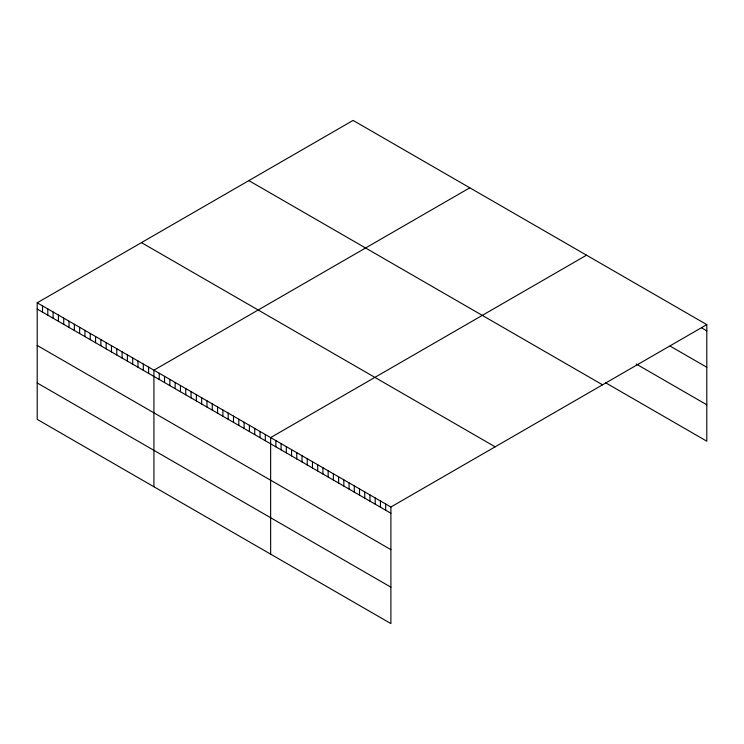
<?xml version="1.0" encoding="UTF-8"?>
<svg xmlns="http://www.w3.org/2000/svg" width="744" height="744" viewBox="0 0 744 744"><rect width="100%" height="100%" fill="white"/><g stroke="black" fill="none" stroke-linecap="round" stroke-linejoin="round"><path stroke-width="1.12" d="M37.2 302.808L390.898 507.008L390.898 623.584L37.2 419.374L37.2 302.808L353.102 120.416L706.8 324.626L706.8 441.192L605.718 382.834M469.827 187.804L153.915 370.196L153.915 486.762M586.542 255.192L270.639 437.584L270.639 554.15M390.898 507.008L706.8 324.626M701.573 327.834L706.8 330.857M670.205 346.137L706.8 367.266M636.213 364.03L706.8 404.783M248.859 180.606L602.547 384.815M141.453 242.618L495.141 446.819M37.2 309.039L390.898 513.239M37.2 345.449L390.898 549.649M37.2 382.965L390.898 587.165M385.662 503.995L385.662 510.226M380.435 500.972L380.435 507.203M375.209 497.95L375.209 504.181M369.982 494.937L369.982 501.168M364.755 491.914L364.755 498.145M359.519 488.901L359.519 495.132M354.293 485.879L354.293 492.11M349.066 482.865L349.066 489.087M343.84 479.843L343.84 486.074M338.613 476.82L338.613 483.051M333.377 473.807L333.377 480.038M328.151 470.785L328.151 477.016M322.924 467.771L322.924 474.002M317.697 464.749L317.697 470.98M312.471 461.726L312.471 467.957M307.235 458.713L307.235 464.944M302.008 455.691L302.008 461.922M296.782 452.678L296.782 458.909M291.555 449.655L291.555 455.886M286.319 446.642L286.319 452.863M281.093 443.619L281.093 449.85M275.866 440.597L275.866 446.828M265.329 434.515L265.329 440.746M260.028 431.455L260.028 437.686M254.718 428.395L254.718 434.626M249.417 425.326L249.417 431.557M244.106 422.267L244.106 428.498M238.805 419.207L238.805 425.428M233.504 416.138L233.504 422.369M228.194 413.078L228.194 419.309M222.893 410.018L222.893 416.24M217.583 406.949L217.583 413.18M212.282 403.89L212.282 410.121M206.972 400.821L206.972 407.052M201.671 397.761L201.671 403.992M196.36 394.701L196.36 400.932M191.059 391.632L191.059 397.863M185.749 388.573L185.749 394.804M180.448 385.513L180.448 391.744M175.138 382.444L175.138 388.675M169.837 379.384L169.837 385.615M164.526 376.325L164.526 382.546M159.225 373.256L159.225 379.487M148.614 367.127L148.614 373.358M143.304 364.067L143.304 370.298M138.003 361.007L138.003 367.238M132.702 357.938L132.702 364.169M127.391 354.879L127.391 361.11M122.09 351.819L122.09 358.05M116.78 348.75L116.78 354.981M111.479 345.69L111.479 351.921M106.169 342.631L106.169 348.852M100.868 339.562L100.868 345.793M95.558 336.502L95.558 342.733M90.257 333.442L90.257 339.664M84.946 330.373L84.946 336.604M79.645 327.314L79.645 333.544M74.335 324.245L74.335 330.476M69.034 321.185L69.034 327.416M63.724 318.125L63.724 324.356M58.423 315.056L58.423 321.287M53.112 311.996L53.112 318.227M47.811 308.937L47.811 315.168M42.501 305.868L42.501 312.099"/></g></svg>
